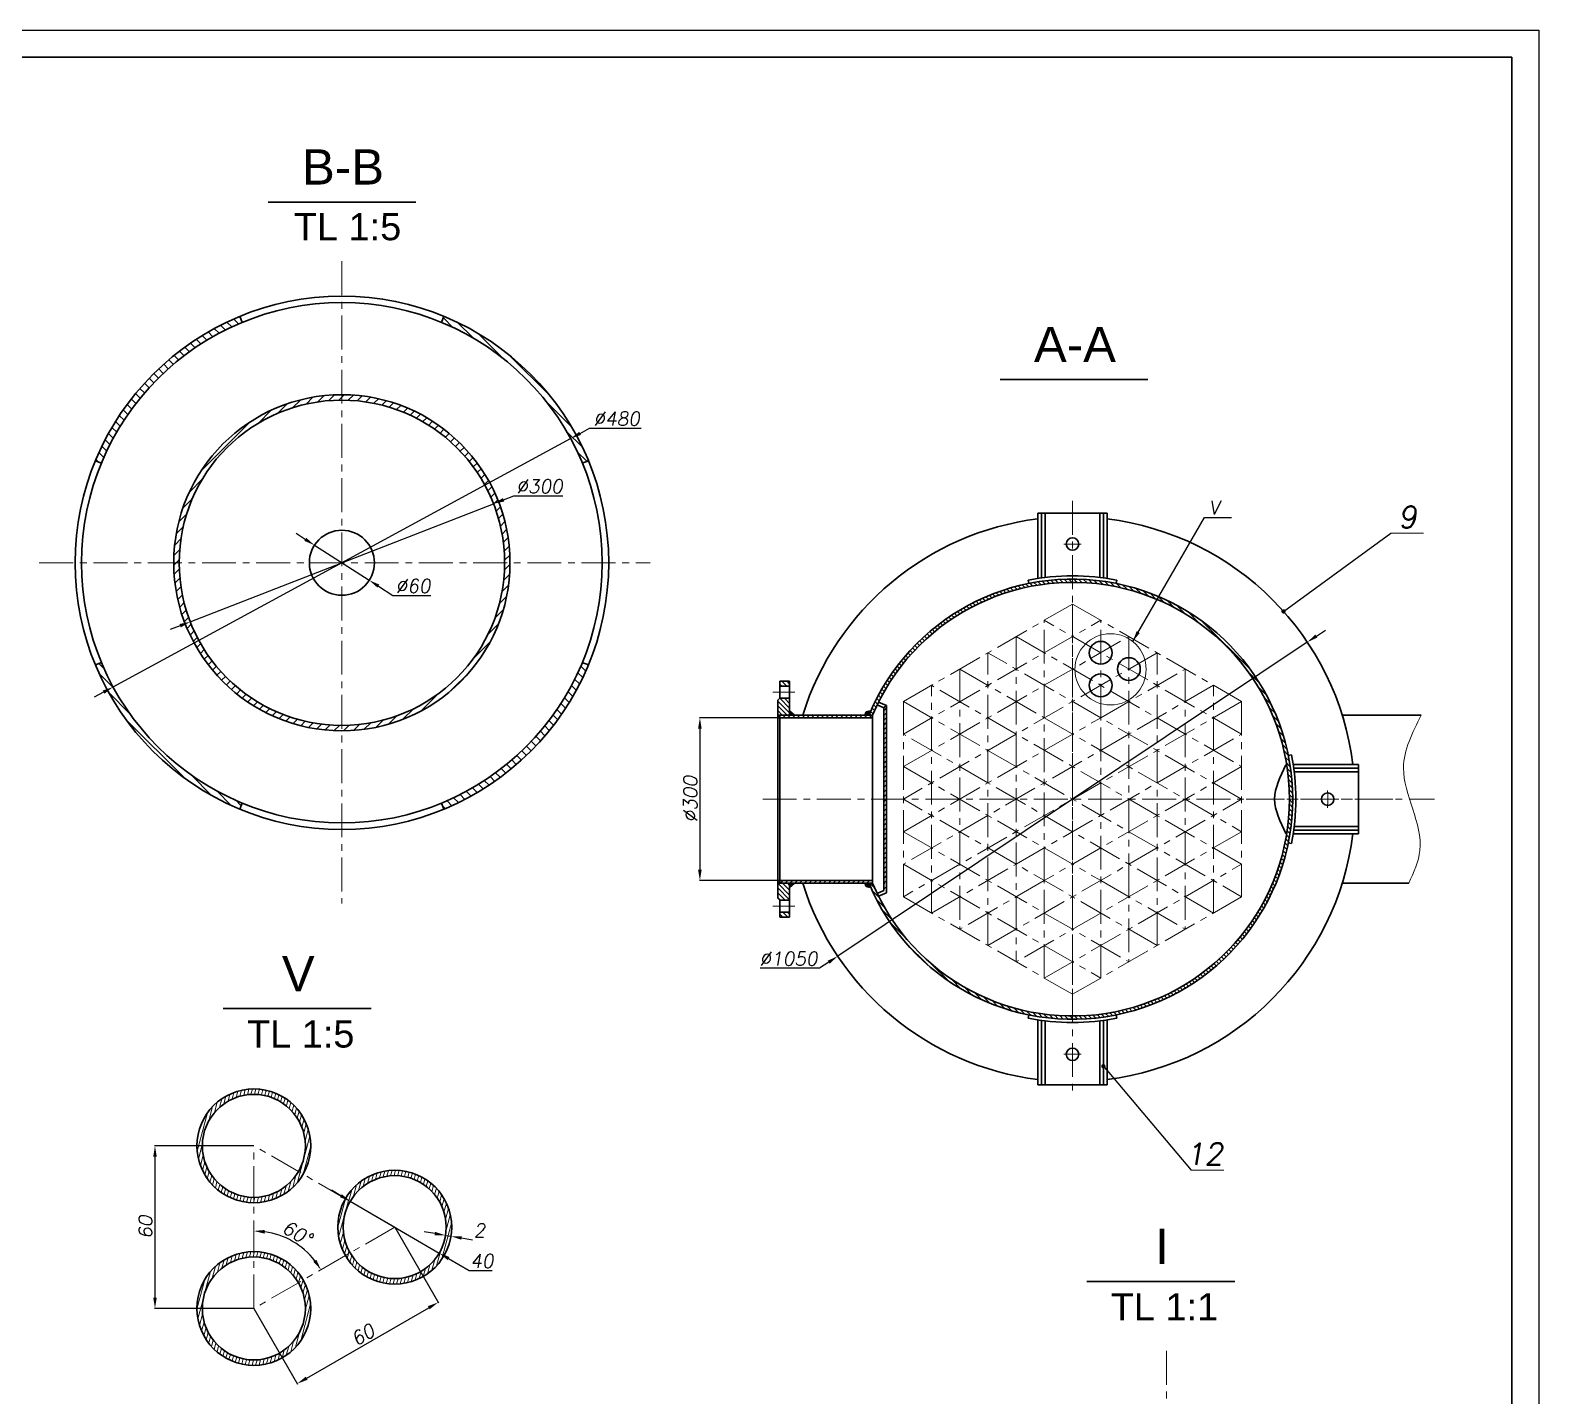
# Model space of a CAD drawing. Header units: inches. Extents: x 41 to 5981, y 0 to 8400.
# Drawn here: x 3199 to 5981, y 5881 to 8400 of the extents above; entities that cross this region are included whole.
import ezdxf

# ---------------------------------------------------------------- set-up
doc = ezdxf.new("R2010")
doc.units = ezdxf.units.IN
doc.header["$LTSCALE"] = 50
doc.header["$MEASUREMENT"] = 0
doc.linetypes.add('CENTER', pattern=[2, 1.25, -0.25, 0.25, -0.25])
doc.layers.get('0').update_dxf_attribs({"plot": 0})
for name, color, linetype, lineweight in [('Dam', 2, 'Continuous', 30), ('kthuoc', 3, 'Continuous', 13), ('manh', 4, 'Continuous', 13), ('Net manh', 3, 'Continuous', 13), ('Tam', 1, 'CENTER', 13)]:
    doc.layers.add(name, color=color, linetype=linetype, lineweight=lineweight)
doc.styles.add('chu2.5', font='txt.shx', dxfattribs={"oblique": 10, "height": 25})
doc.styles.add('chu50', font='VNARIAL.ttf', dxfattribs={"height": 50})
doc.styles.add('chu65', font='VNARIAL.ttf', dxfattribs={"height": 65})
doc.dimstyles.new('kichthuoc2.5', dxfattribs={"dimtxt": 25, "dimasz": 20, "dimexe": 1, "dimexo": 0, "dimgap": 5, "dimtad": 1, "dimtoh": 1, "dimdec": 0, "dimzin": 0, "dimdsep": 46, "dimtxsty": 'chu2.5', "dimcen": 5, "dimclrd": 256, "dimclre": 256, "dimclrt": 256, "dimadec": 0, "dimazin": 0, "dimtfac": 1, "dimtdec": 0, "dimtmove": 0, "dimatfit": 0, "dimfxl": 0, "dimtolj": 1, "dimtzin": 0, "dimarcsym": 0})
pattern_1 = [(75, (6.3466, -2894.223), (-6.0370364, 1.617619), [])]
pattern_2 = [(135, (12238.045, 1217.01), (-4.4194174, -4.4194174), [])]
pattern_3 = [(135, (-11403.689, -29.62), (-4.4194174, -4.4194174), [])]
pattern_4 = [(45, (-11403.689, -29.62), (-4.4194174, 4.4194174), [])]

# ---------------------------------------------------------------- blocks, each defined once
blk = doc.blocks.new('*D30')
at = {"layer": 'DEFPOINTS', "color": 0}
for p in [(3611.9, 6341.9), (3871.7, 6191.9), (3703.7, 6151.3), (3611.9, 6041.9), (3611.9, 6041.9)]:
    blk.add_point(p, dxfattribs=at)
at = {"layer": 'kthuoc', "lineweight": -2}
blk.add_arc((3611.9, 6041.9), 142.9, 38.0277, 81.9723, dxfattribs=at)
at = {"layer": 'kthuoc'}
for points in [[(3631.6, 6180), (3632, 6186.7), (3611.9, 6184.8)], [(3727.2, 6131.8), (3721.6, 6128.1), (3735.6, 6113.3)]]:
    blk.add_solid(points, dxfattribs=at)
at = {"layer": 'kthuoc', "insert": (3692, 6180.8), "char_height": 25, "attachment_point": 5, "rotation": 330, "style": 'chu2.5'}
blk.add_mtext('\\A1;60°', dxfattribs=at)
blk = doc.blocks.new('*D29')
at = {"layer": 'DEFPOINTS', "color": 0}
for p in [(3871.7, 6191.9), (3611.9, 6041.9), (3951.8, 6053.2)]:
    blk.add_point(p, dxfattribs=at)
at = {"layer": 'kthuoc', "lineweight": -2}
for p, q in [((3871.7, 6191.9), (3952.3, 6052.3)), ((3611.9, 6041.9), (3692.5, 5902.3)), ((3709.3, 5913.2), (3934.4, 6043.2))]:
    blk.add_line(p, q, dxfattribs=at)
at = {"layer": 'kthuoc'}
for points in [[(3932.8, 6046.1), (3936.1, 6040.3), (3951.8, 6053.2)], [(3707.6, 5916.1), (3710.9, 5910.3), (3692, 5903.2)]]:
    blk.add_solid(points, dxfattribs=at)
at = {"layer": 'kthuoc', "insert": (3813.1, 5993.3), "char_height": 25, "attachment_point": 5, "rotation": 30, "style": 'chu2.5'}
blk.add_mtext('\\A1;60', dxfattribs=at)
blk = doc.blocks.new('*D28')
at = {"layer": 'DEFPOINTS', "color": 0}
for p in [(3611.9, 6341.9), (3429.6, 6041.9), (3611.9, 6041.9)]:
    blk.add_point(p, dxfattribs=at)
at = {"layer": 'kthuoc', "lineweight": -2}
for p, q in [((3611.9, 6341.9), (3428.6, 6341.9)), ((3429.6, 6321.9), (3429.6, 6061.9)), ((3611.9, 6041.9), (3428.6, 6041.9))]:
    blk.add_line(p, q, dxfattribs=at)
at = {"layer": 'kthuoc'}
for points in [[(3426.3, 6321.9), (3432.9, 6321.9), (3429.6, 6341.9)], [(3426.3, 6061.9), (3432.9, 6061.9), (3429.6, 6041.9)]]:
    blk.add_solid(points, dxfattribs=at)
at = {"layer": 'kthuoc', "insert": (3412.1, 6191.9), "char_height": 25, "attachment_point": 5, "rotation": 90, "style": 'chu2.5'}
blk.add_mtext('\\A1;60', dxfattribs=at)
blk = doc.blocks.new('*D27')
at = {"layer": 'DEFPOINTS', "color": 0}
for p in [(4619.4, 7131.4), (4434.4, 6831.4), (4628.3, 6831.4)]:
    blk.add_point(p, dxfattribs=at)
at = {"layer": 'kthuoc', "lineweight": -2}
for p, q in [((4619.4, 7131.4), (4433.4, 7131.4)), ((4434.4, 7111.4), (4434.4, 6851.4)), ((4628.3, 6831.4), (4433.4, 6831.4))]:
    blk.add_line(p, q, dxfattribs=at)
at = {"layer": 'kthuoc'}
for points in [[(4431, 7111.4), (4437.7, 7111.4), (4434.4, 7131.4)], [(4431, 6851.4), (4437.7, 6851.4), (4434.4, 6831.4)]]:
    blk.add_solid(points, dxfattribs=at)
at = {"layer": 'kthuoc', "insert": (4416.9, 6981.4), "char_height": 25, "attachment_point": 5, "rotation": 90, "style": 'chu2.5'}
blk.add_mtext('\\A1;%%c300', dxfattribs=at)
blk = doc.blocks.new('*D54')
at = {"layer": 'DEFPOINTS', "color": 0}
for p in [(3789.6, 6239.8), (3953.7, 6144)]:
    blk.add_point(p, dxfattribs=at)
at = {"layer": 'kthuoc', "lineweight": -2}
for p, q in [((3772.3, 6249.8), (3755.1, 6259.9)), ((3789.6, 6239.8), (3953.7, 6144)), ((3971, 6134), (4008.7, 6112)), ((4008.7, 6112), (4051.2, 6112))]:
    blk.add_line(p, q, dxfattribs=at)
at = {"layer": 'kthuoc'}
for points in [[(3774, 6252.7), (3770.7, 6247), (3789.6, 6239.8)], [(3972.7, 6136.8), (3969.3, 6131.1), (3953.7, 6144)]]:
    blk.add_solid(points, dxfattribs=at)
at = {"layer": 'kthuoc', "insert": (4032.5, 6129.5), "char_height": 25, "attachment_point": 5, "style": 'chu2.5'}
blk.add_mtext('\\A1;40', dxfattribs=at)
blk = doc.blocks.new('*D55')
at = {"layer": 'DEFPOINTS', "color": 0}
for p in [(3965.4, 6176.7), (3975.3, 6175.1), (3975.3, 6175.1)]:
    blk.add_point(p, dxfattribs=at)
at = {"layer": 'kthuoc', "lineweight": -2}
for p, q in [((3945.7, 6179.9), (3926, 6183.1)), ((3965.4, 6176.7), (3965.6, 6177.7)), ((3965.4, 6176.7), (3975.3, 6175.1)), ((3975.3, 6175.1), (3975.5, 6176.1)), ((3995.1, 6171.9), (4014.8, 6168.7))]:
    blk.add_line(p, q, dxfattribs=at)
at = {"layer": 'kthuoc'}
for points in [[(3946.2, 6183.2), (3945.2, 6176.6), (3965.4, 6176.7)], [(3995.6, 6175.2), (3994.5, 6168.6), (3975.3, 6175.1)]]:
    blk.add_solid(points, dxfattribs=at)
at = {"layer": 'kthuoc', "insert": (4028.1, 6186.2), "char_height": 25, "attachment_point": 5, "style": 'chu2.5'}
blk.add_mtext('\\A1;2', dxfattribs=at)
blk = doc.blocks.new('*D62')
at = {"layer": 'DEFPOINTS', "color": 0}
for p in [(3723.7, 7449.9), (3824.7, 7385.2)]:
    blk.add_point(p, dxfattribs=at)
at = {"layer": 'kthuoc', "lineweight": -2}
for p, q in [((3706.8, 7460.7), (3690, 7471.4)), ((3723.7, 7449.9), (3824.7, 7385.2)), ((3841.6, 7374.4), (3868.3, 7357.3)), ((3868.3, 7357.3), (3938, 7357.3))]:
    blk.add_line(p, q, dxfattribs=at)
at = {"layer": 'kthuoc'}
for points in [[(3708.6, 7463.5), (3705, 7457.9), (3723.7, 7449.9)], [(3843.4, 7377.2), (3839.8, 7371.6), (3824.7, 7385.2)]]:
    blk.add_solid(points, dxfattribs=at)
at = {"layer": 'kthuoc', "insert": (3905.6, 7374.8), "char_height": 25, "attachment_point": 5, "style": 'chu2.5'}
blk.add_mtext('\\A1;∅60', dxfattribs=at)
blk = doc.blocks.new('*D60')
at = {"layer": 'DEFPOINTS', "color": 0}
for p in [(4196, 7646.6), (3352.4, 7188.4)]:
    blk.add_point(p, dxfattribs=at)
at = {"layer": 'kthuoc', "lineweight": -2}
for p, q in [((4213.6, 7656.2), (4231.1, 7665.7)), ((4231.1, 7665.7), (4325.8, 7665.7)), ((3352.4, 7188.4), (4196, 7646.6)), ((3334.8, 7178.9), (3317.2, 7169.3))]:
    blk.add_line(p, q, dxfattribs=at)
at = {"layer": 'kthuoc'}
for points in [[(4212, 7659.1), (4215.1, 7653.3), (4196, 7646.6)], [(3333.2, 7181.8), (3336.4, 7175.9), (3352.4, 7188.4)]]:
    blk.add_solid(points, dxfattribs=at)
at = {"layer": 'kthuoc', "insert": (4281, 7683.2), "char_height": 25, "attachment_point": 5, "style": 'chu2.5'}
blk.add_mtext('\\A1;∅480', dxfattribs=at)
blk = doc.blocks.new('*D61')
at = {"layer": 'DEFPOINTS', "color": 0}
for p in [(4053.7, 7526.4), (3494.6, 7308.7)]:
    blk.add_point(p, dxfattribs=at)
at = {"layer": 'kthuoc', "lineweight": -2}
for p, q in [((4072.4, 7533.6), (4091, 7540.9)), ((4091, 7540.9), (4181.5, 7540.9)), ((3494.6, 7308.7), (4053.7, 7526.4)), ((3476, 7301.4), (3457.4, 7294.1))]:
    blk.add_line(p, q, dxfattribs=at)
at = {"layer": 'kthuoc'}
for points in [[(4071.2, 7536.8), (4073.6, 7530.5), (4053.7, 7526.4)], [(3474.8, 7304.5), (3477.2, 7298.3), (3494.6, 7308.7)]]:
    blk.add_solid(points, dxfattribs=at)
at = {"layer": 'kthuoc', "insert": (4138.8, 7558.4), "char_height": 25, "attachment_point": 5, "style": 'chu2.5'}
blk.add_mtext('\\A1;∅300', dxfattribs=at)
blk = doc.blocks.new('*D162')
at = {"layer": 'DEFPOINTS', "color": 0}
for p in [(5554.5, 7271.1), (4688.5, 6691.7)]:
    blk.add_point(p, dxfattribs=at)
at = {"layer": 'kthuoc', "lineweight": -2}
for p, q in [((5571.1, 7282.3), (5587.8, 7293.4)), ((5554.5, 7271.1), (4688.5, 6691.7)), ((4671.9, 6680.6), (4655.2, 6669.5)), ((4655.2, 6669.5), (4545.8, 6669.5))]:
    blk.add_line(p, q, dxfattribs=at)
at = {"layer": 'kthuoc'}
for points in [[(5569.3, 7285), (5573, 7279.5), (5554.5, 7271.1)], [(4670, 6683.4), (4673.7, 6677.8), (4688.5, 6691.7)]]:
    blk.add_solid(points, dxfattribs=at)
at = {"layer": 'kthuoc', "insert": (4598, 6687), "char_height": 25, "attachment_point": 5, "style": 'chu2.5'}
blk.add_mtext('\\A1;%%c1050', dxfattribs=at)

msp = doc.modelspace()

# ---------------------------------------------------------------- hatches: boundary and pattern name
at = {"layer": 'kthuoc'}
h = msp.add_hatch(dxfattribs=at)
h.set_pattern_fill('ANSI31', color=256, scale=100, angle=90, style=0)
h.set_pattern_definition([(135, (157.754, 23.166), (-8.838835, -8.838835), [])])
h.paths.add_polyline_path([(3590.5, 7861), (3585.9, 7872.1, 0.198912), (3319.6, 7605.8), (3330.7, 7601.2, -0.198912)])
h.paths.add_polyline_path([(3962.5, 7872.1), (3957.9, 7861, -0.198912), (4217.6, 7601.2), (4228.7, 7605.8, 0.198912)])
h.paths.add_polyline_path([(4228.7, 7229.2), (4217.6, 7233.8, -0.198912), (3957.9, 6974.1), (3962.5, 6963, 0.198912)])
h.paths.add_polyline_path([(3330.7, 7233.8), (3319.6, 7229.2, 0.198912), (3585.9, 6963), (3590.5, 6974.1, -0.198912)])
h = msp.add_hatch(dxfattribs=at)
h.set_pattern_fill('ANSI31', color=256, scale=100, style=0)
h.set_pattern_definition([(45, (157.754, 23.166), (-8.838835, 8.838835), [])])
h.paths.add_polyline_path([(3889, 7694.7), (3892.8, 7703.9, 0.414214), (3487.8, 7536.2), (3497, 7532.3, -0.414214)])
h.paths.add_polyline_path([(3892.8, 7703.9), (3889, 7694.7, -0.414214), (4051.4, 7302.7), (4060.6, 7298.9, 0.414214)])
h.paths.add_polyline_path([(4060.6, 7298.9), (4051.4, 7302.7, -0.414214), (3659.4, 7140.4), (3655.6, 7131.1, 0.414214)])
h.paths.add_polyline_path([(3497, 7532.3), (3487.8, 7536.2, 0.414214), (3655.6, 7131.1), (3659.4, 7140.4, -0.414214)])
h = msp.add_hatch(dxfattribs=at)
h.set_pattern_fill('ANSI31', color=256, scale=50, angle=90, style=0)
h.set_pattern_definition(pattern_3)
h.paths.add_polyline_path([(5121.5, 7381.4), (5121.5, 7387.4, 0.303616), (4746.2, 7136.4), (4752.7, 7136.4, -0.301922)])
h.paths.add_polyline_path([(5521.5, 6981.4), (5527.5, 6981.4, 0.414214), (5121.5, 7387.4), (5121.5, 7381.4, -0.414214)])
h = msp.add_hatch(dxfattribs=at)
h.set_pattern_fill('ANSI31', color=256, scale=50, angle=90, style=0)
h.set_pattern_definition(pattern_2)
h.paths.add_polyline_path([(4599.9, 7167.9), (4581.9, 7167.9), (4577.9, 7163.9), (4577.9, 7136.4), (4599.9, 7136.4)])
h.paths.add_polyline_path([(4581.9, 7198.9), (4581.9, 7189.9), (4599.9, 7189.9), (4599.9, 7198.9)])
h = msp.add_hatch(dxfattribs=at)
h.set_pattern_fill('ANSI31', color=256, scale=50, style=0)
h.set_pattern_definition([(45, (-11391.858, -22.764), (-4.4194174, 4.4194174), [])])
h.paths.add_polyline_path([(4778.5, 7153.9), (4773.5, 7150), (4773.5, 6988.3), (4778.5, 6988.3)])
h.paths.add_polyline_path([(4778.5, 6988.3), (4773.5, 6988.3), (4773.5, 6826.6), (4778.5, 6822.7)])
for points in [[(4577.9, 7136.4), (4581.9, 7136.4), (4581.9, 7132.4)], [(4599.9, 7145.4), (4608.9, 7136.4), (4599.9, 7136.4)], [(4746.2, 7136.4), (4738.2, 7136.4, -0.536847), (4749.4, 7143.8, 0.004122)], [(4577.9, 6826.4), (4581.9, 6826.4), (4581.9, 6830.4)], [(4599.9, 6817.4), (4608.9, 6826.4), (4599.9, 6826.4)], [(4746.2, 6826.4), (4738.2, 6826.4, 0.536847), (4749.4, 6819, -0.004122)]]:
    msp.add_hatch(color=256, dxfattribs=at).paths.add_polyline_path(points)
h = msp.add_hatch(dxfattribs=at)
h.set_pattern_fill('ANSI31', color=256, scale=50, style=0)
h.set_pattern_definition(pattern_4)
h.paths.add_polyline_path([(4752.7, 7136.4), (4581.9, 7136.4), (4581.9, 7131.4), (4750.7, 7131.4, -0.00338)])
h = msp.add_hatch(dxfattribs=at)
h.set_pattern_fill('ANSI31', color=256, scale=50, angle=90, style=0)
h.set_pattern_definition(pattern_3)
h.paths.add_polyline_path([(5121.5, 6575.4), (5121.5, 6581.4, -0.301922), (4752.7, 6826.4), (4746.2, 6826.4, 0.303616)])
h.paths.add_polyline_path([(5527.5, 6981.4), (5521.5, 6981.4, -0.414214), (5121.5, 6581.4), (5121.5, 6575.4, 0.414214)])
h = msp.add_hatch(dxfattribs=at)
h.set_pattern_fill('ANSI31', color=256, scale=50, angle=90, style=0)
h.set_pattern_definition(pattern_2)
h.paths.add_polyline_path([(4599.9, 6826.4), (4577.9, 6826.4), (4577.9, 6798.9), (4581.9, 6794.9), (4599.9, 6794.9)])
h.paths.add_polyline_path([(4581.9, 6772.9), (4581.9, 6763.9), (4599.9, 6763.9), (4599.9, 6772.9)])
h = msp.add_hatch(dxfattribs=at)
h.set_pattern_fill('ANSI31', color=256, scale=50, style=0)
h.set_pattern_definition(pattern_4)
h.paths.add_polyline_path([(4752.7, 6826.4), (4581.9, 6826.4), (4581.9, 6831.4), (4750.7, 6831.4, 0.00338)])
h = msp.add_hatch(dxfattribs=at)
h.set_pattern_fill('ANSI31', color=256, scale=50, style=0)
h.paths.add_polyline_path([(4773.5, 6812.9), (4773.4, 6812.8), (4778.5, 6808.9), (4778.5, 6808.9), (4778.5, 6826), (4773.5, 6826.5)])
h = msp.add_hatch(dxfattribs=at)
h.set_pattern_fill('ANSI31', color=256, scale=50, angle=30, style=0)
h.set_pattern_definition(pattern_1)
h.paths.add_polyline_path([(3702.8, 6289.4), (3694.1, 6294.4, -0.267949), (3611.9, 6246.9), (3611.9, 6236.9, 0.267949)])
h.paths.add_polyline_path([(3529.6, 6294.4, -1), (3694.1, 6389.4, -0.267949), (3694.1, 6294.4), (3702.8, 6289.4, 0.267949), (3702.8, 6394.4, 1), (3520.9, 6289.4, 0.267949), (3611.9, 6236.9), (3611.9, 6246.9, -0.267949)])
h = msp.add_hatch(dxfattribs=at)
h.set_pattern_fill('ANSI31', color=256, scale=50, angle=30, style=0)
h.set_pattern_definition(pattern_1)
h.paths.add_polyline_path([(3953.9, 6239.4, -1), (3789.4, 6144.4), (3780.7, 6139.4, 1), (3962.6, 6244.4, 0.57735), (3780.7, 6244.4), (3789.4, 6239.4, -0.57735)])
h = msp.add_hatch(dxfattribs=at)
h.set_pattern_fill('ANSI31', color=256, scale=50, angle=30, style=0)
h.set_pattern_definition([(75, (-6377.153, -6768.731), (-6.0370364, 1.617619), [])])
h.paths.add_polyline_path([(3789.4, 6239.4), (3780.7, 6244.4, 0.131652), (3766.7, 6191.9, 0.131652), (3780.7, 6139.4), (3789.4, 6144.4, -0.131652), (3776.7, 6191.9, -0.131652)])
h = msp.add_hatch(dxfattribs=at)
h.set_pattern_fill('ANSI31', color=256, scale=50, angle=30, style=0)
h.set_pattern_definition(pattern_1)
h.paths.add_polyline_path([(3520.9, 5989.4, 1), (3702.8, 6094.4), (3694.1, 6089.4, -1), (3529.6, 5994.4, -0.57735), (3611.9, 6136.9), (3611.9, 6146.9, 0.57735)])
h.paths.add_polyline_path([(3611.9, 6146.9), (3611.9, 6136.9, -0.267949), (3694.1, 6089.4), (3702.8, 6094.4, 0.267949)], flags=17)

# ---------------------------------------------------------------- linework, layer by layer
msp.add_lwpolyline([(41.4, 0), (41.4, 8400), (5981.4, 8400), (5981.4, 0), (41.4, 0)], close=True)
at = {"layer": 'Dam'}
for p, q in [((291.4, 8350), (5931.4, 8350)), ((5931.4, 8350), (5931.4, 50)), ((3638.1, 8083), (3910.8, 8083)), ((3590.5, 7861), (3585.9, 7872.1)), ((3962.5, 7872.1), (3957.9, 7861)), ((4987.8, 7755.5), (5260.5, 7755.5)), ((3330.7, 7601.2), (3319.6, 7605.8)), ((4217.6, 7601.2), (4228.7, 7605.8)), ((5057.6, 7508.7), (5121.5, 7508.7)), ((5057.6, 7388.4), (5057.6, 7508.7)), ((5064.6, 7508.7), (5064.6, 7389.5)), ((5071.2, 7508.7), (5071.2, 7390.4)), ((5185.4, 7508.7), (5121.5, 7508.7)), ((5171.8, 7508.7), (5171.8, 7390.4)), ((5178.4, 7508.7), (5178.4, 7389.5)), ((5185.4, 7388.4), (5185.4, 7508.7)), ((5039.8, 7385.2), (5041, 7379.4)), ((5203.2, 7385.2), (5202, 7379.4)), ((3330.7, 7233.8), (3319.6, 7229.2)), ((4217.6, 7233.8), (4228.7, 7229.2)), ((4599.9, 7198.9), (4581.9, 7198.9)), ((4581.9, 7198.9), (4581.9, 7167.9)), ((4599.9, 7189.9), (4581.9, 7189.9)), ((4599.9, 7198.9), (4599.9, 7136.4)), ((4581.9, 7167.9), (4577.9, 7163.9)), ((4577.9, 7163.9), (4577.9, 6981.4)), ((4599.9, 7167.9), (4581.9, 7167.9)), ((4773.5, 7150), (4761.3, 7155.4)), ((4778.5, 7153.9), (4763.8, 7160.5)), ((4778.5, 7153.9), (4773.5, 7150)), ((4773.5, 6812.9), (4773.5, 7150)), ((4778.5, 6808.9), (4778.5, 7153.9)), ((4752.7, 7136.4), (4577.9, 7136.4)), ((4577.9, 7136.4), (4581.9, 7132.4)), ((4577.9, 7131.4), (4752.7, 7131.4)), ((4581.9, 7136.4), (4581.9, 6981.4)), ((4599.9, 7144.3), (4608.9, 7136.4)), ((4752.7, 7136.4), (4752.7, 6826.4)), ((5764.5, 7136.4), (5618.9, 7136.4)), ((5525.3, 7063.1), (5519.4, 7061.9)), ((5528.5, 7045.3), (5648.7, 7045.3)), ((5648.7, 7038.4), (5529.5, 7038.4)), ((5648.7, 7045.3), (5648.7, 6981.4)), ((5648.7, 7031.7), (5530.4, 7031.7)), ((3590.5, 6974.1), (3585.9, 6963)), ((3957.9, 6974.1), (3962.5, 6963)), ((4577.9, 6798.9), (4577.9, 6981.4)), ((4581.9, 6826.4), (4581.9, 6981.4)), ((5648.7, 6917.5), (5648.7, 6981.4)), ((5648.7, 6931.2), (5530.4, 6931.2)), ((5525.3, 6899.7), (5519.4, 6900.9)), ((5528.5, 6917.5), (5648.7, 6917.5)), ((5648.7, 6924.5), (5529.5, 6924.5)), ((4577.9, 6826.4), (4581.9, 6830.4)), ((4752.3, 6826.4), (4577.9, 6826.4)), ((4581.9, 6831.4), (4752.7, 6831.4)), ((4599.9, 6818.6), (4608.9, 6826.4)), ((4599.9, 6763.9), (4599.9, 6826.4)), ((5741.5, 6826.4), (5618.9, 6826.4)), ((4581.9, 6794.9), (4577.9, 6798.9)), ((4581.9, 6763.9), (4581.9, 6794.9)), ((4599.9, 6794.9), (4581.9, 6794.9)), ((4773.5, 6812.9), (4761.3, 6807.5)), ((4778.5, 6808.9), (4763.8, 6802.4)), ((4599.9, 6772.9), (4581.9, 6772.9)), ((4599.9, 6763.9), (4581.9, 6763.9)), ((3555.6, 6595.1), (3828.2, 6595.1)), ((3569.6, 6595.1), (3710.5, 6595.1)), ((5039.8, 6577.6), (5041, 6583.5)), ((5057.6, 6574.4), (5057.6, 6454.2)), ((5064.6, 6454.2), (5064.6, 6573.4)), ((5071.2, 6454.2), (5071.2, 6572.5)), ((5171.8, 6454.2), (5171.8, 6572.5)), ((5178.4, 6454.2), (5178.4, 6573.4)), ((5185.4, 6574.4), (5185.4, 6454.2)), ((5203.2, 6577.6), (5202, 6583.5)), ((5057.6, 6454.2), (5121.5, 6454.2)), ((5185.4, 6454.2), (5121.5, 6454.2)), ((5148.2, 6091.9), (5420.8, 6091.9)), ((5162.3, 6091.9), (5303.1, 6091.9))]:
    msp.add_line(p, q, dxfattribs=at)
for centre, radius in [((3774.2, 7417.5), 492), ((3774.2, 7417.5), 480), ((3774.2, 7417.5), 310), ((3774.2, 7417.5), 300), ((3774.2, 7417.5), 60), ((5121.5, 7452), 11.5), ((5173.5, 7251.4), 21), ((5225.4, 7221.4), 21), ((5173.5, 7191.4), 21), ((5592.1, 6981.4), 11.5), ((5121.5, 6510.8), 11.5), ((3611.9, 6341.9), 105), ((3611.9, 6341.9), 95), ((3871.7, 6191.9), 105), ((3871.7, 6191.9), 95), ((3611.9, 6041.9), 105), ((3611.9, 6041.9), 95)]:
    msp.add_circle(centre, radius, dxfattribs=at)
for radius, start, end in [(521, 97.0438, 162.6922), (521, 7.0438, 82.9562), (406, 202.4436, 157.5564), (400, 202.799, 157.201), (412, 78.5616, 101.4384), (412, 348.5616, 11.4384), (521, 277.0438, 352.9562), (521, 197.3078, 262.9562), (412, 258.5616, 281.4384)]:
    msp.add_arc((5121.5, 6981.4), radius, start, end, dxfattribs=at)
msp.add_spline([(5515.1, 6918.3), (5494.1, 6981.4), (5515.1, 7044.5)], degree=3, dxfattribs=at)
at = {"layer": 'kthuoc'}
for p, q in [((5708.2, 7472), (5768.8, 7472)), ((5340, 6297.2), (5400.7, 6297.2))]:
    msp.add_line(p, q, dxfattribs=at)
msp.add_circle((5191.6, 7220.9), 65.7, dxfattribs=at)
for centre, start, end in [((4746.2, 7136.4), 67.0841, 180), ((4746.2, 6826.4), 180, 292.9159)]:
    msp.add_arc(centre, 8.03, start, end, dxfattribs=at)
msp.add_spline([(5764.5, 7136.4), (5731.9, 7039), (5762.1, 6886.9), (5741.5, 6826.4)], degree=3, dxfattribs=at)
at = {"layer": 'Tam'}
for p, q in [((3774.2, 7973.6), (3774.2, 6788.9)), ((5121.5, 7531.5), (5121.5, 6437.9)), ((3216.3, 7417.5), (4342.8, 7417.5)), ((4809.7, 7161.4), (5121.5, 7341.4)), ((5121.5, 7341.4), (5121.5, 6801.4)), ((5121.5, 7341.4), (5433.3, 7161.4)), ((4809.7, 7101.4), (5173.5, 7311.4)), ((5069.5, 6831.4), (5069.5, 7311.4)), ((5433.3, 7101.4), (5069.5, 7311.4)), ((5173.5, 7131.4), (5173.5, 7311.4)), ((4809.7, 7041.4), (5225.4, 7281.4)), ((5017.6, 7281.4), (5017.6, 7101.4)), ((5017.6, 7281.4), (5433.3, 7041.4)), ((5225.4, 7281.4), (5225.4, 6861.4)), ((5277.4, 7251.4), (4809.7, 6981.4)), ((4965.6, 6711.4), (4965.6, 7251.4)), ((5433.3, 6981.4), (4965.6, 7251.4)), ((5277.4, 6711.4), (5277.4, 7251.4)), ((4913.7, 7221.4), (4913.7, 6741.4)), ((4913.7, 7221.4), (5069.5, 7131.4)), ((5173.5, 7131.4), (5329.3, 7221.4)), ((5329.3, 7221.4), (5329.3, 6741.4)), ((4609.7, 7178.9), (4569, 7178.9)), ((4608.7, 7178.9), (4572.9, 7178.9)), ((5277.4, 6951.4), (4861.7, 7191.4)), ((4861.7, 6771.4), (4861.7, 7191.4)), ((5381.3, 7191.4), (5225.4, 7101.4)), ((5381.3, 6771.4), (5381.3, 7191.4)), ((4809.7, 7161.4), (4809.7, 6801.4)), ((4809.7, 7161.4), (4965.6, 7071.4)), ((5433.3, 7161.4), (4809.7, 6801.4)), ((5433.3, 7161.4), (5433.3, 6801.4)), ((4809.7, 6921.4), (5173.5, 7131.4)), ((5069.5, 7131.4), (5433.3, 6921.4)), ((5173.5, 6651.4), (5173.5, 7131.4)), ((5225.4, 7101.4), (4809.7, 6861.4)), ((4965.6, 7011.4), (4809.7, 7101.4)), ((5017.6, 6861.4), (5433.3, 7101.4)), ((5017.6, 7101.4), (5017.6, 6681.4)), ((4965.6, 7071.4), (5433.3, 6801.4)), ((4809.7, 7041.4), (5173.5, 6831.4)), ((5433.3, 7041.4), (5069.5, 6831.4)), ((5381.3, 6771.4), (4965.6, 7011.4)), ((4550.2, 6981.4), (5712.4, 6981.4)), ((5277.4, 6711.4), (4809.7, 6981.4)), ((4965.6, 6711.4), (5433.3, 6981.4)), ((5442, 6981.4), (5789.3, 6981.4)), ((5433.3, 6861.4), (5277.4, 6951.4)), ((4809.7, 6921.4), (5225.4, 6681.4)), ((5433.3, 6921.4), (5017.6, 6681.4)), ((4809.7, 6861.4), (5173.5, 6651.4)), ((4861.7, 6771.4), (5017.6, 6861.4)), ((5069.5, 6651.4), (5433.3, 6861.4)), ((5225.4, 6861.4), (5225.4, 6681.4)), ((5069.5, 6831.4), (4913.7, 6741.4)), ((5069.5, 6651.4), (5069.5, 6831.4)), ((5173.5, 6831.4), (5329.3, 6741.4)), ((4809.7, 6801.4), (5121.5, 6621.4)), ((5121.5, 6801.4), (5121.5, 6621.4)), ((5433.3, 6801.4), (5121.5, 6621.4)), ((4609.7, 6783.9), (4569, 6783.9)), ((4608.7, 6783.9), (4572.9, 6783.9)), ((3871.7, 6191.9), (3611.9, 6341.9)), ((3611.9, 6041.9), (3611.9, 6341.9)), ((3871.7, 6191.9), (3611.9, 6041.9))]:
    msp.add_line(p, q, dxfattribs=at)
at = {"layer": 'Tam', "linetype": 'CENTER'}
msp.add_line((5295.1, 5963.5), (5295.1, 4605.5), dxfattribs=at)
at = {"layer": 'Tam'}
for start, end in [(88.0887, 91.959), (358.041, 1.9113), (268.041, 271.9113)]:
    msp.add_arc((5121.5, 6981.4), 470.6, start, end, dxfattribs=at)

# ---------------------------------------------------------------- texts
at = {"layer": 'kthuoc'}
for s, insert, char_height, width, attachment_point, style in [('TL 1:5', (3685.7, 8062.5), 50, 530.059, 1, 'chu50'), ('A-A', (5126, 7820.2), 65, 383.94, 5, 'chu65'), ('V', (3693.8, 6659.7), 65, 383.94, 5, 'chu65'), ('TL 1:5', (3599.3, 6573.2), 50, 530.059, 1, 'chu50')]:
    msp.add_mtext(s, dxfattribs=dict(at, insert=insert, char_height=char_height, width=width, attachment_point=attachment_point, style=style))
at = {"layer": 'kthuoc', "insert": (5372.8, 7531.7), "char_height": 25, "attachment_point": 1, "style": 'chu2.5'}
msp.add_mtext('V', dxfattribs=at)
at = {"layer": 'manh', "char_height": 40, "attachment_point": 9, "style": 'chu2.5'}
for s, insert in [('9', (5756.4, 7481.7)), ('12', (5399, 6306.8))]:
    msp.add_mtext(s, dxfattribs=dict(at, insert=insert))
at = {"layer": 'Net manh'}
for s, insert, char_height, width, attachment_point, style in [('B-B', (3776.3, 8147.7), 65, 383.94, 5, 'chu65'), ('I', (5286.4, 6156.5), 65, 383.94, 5, 'chu65'), ('TL 1:1', (5191.9, 6070), 50, 530.059, 1, 'chu50')]:
    msp.add_mtext(s, dxfattribs=dict(at, insert=insert, char_height=char_height, width=width, attachment_point=attachment_point, style=style))

# ---------------------------------------------------------------- dimensions: what is measured, and where the dimension line sits
at = {"layer": 'kthuoc'}
for p1, p2, picture, middle in [((3352.4, 7188.4), (4196, 7646.6), '*D60', (4281, 7665.7)), ((3494.6, 7308.7), (4053.7, 7526.4), '*D61', (4138.8, 7540.9)), ((3723.7, 7449.9), (3824.7, 7385.2), '*D62', (3905.6, 7357.3))]:
    dim = msp.add_diameter_dim_2p(p1=p1, p2=p2, dimstyle='kichthuoc2.5', override={"dimlfac": 0.5}, dxfattribs=at)
    dim.commit()
    dim.dimension.update_dxf_attribs({"geometry": picture, "text_midpoint": middle, "dimtype": 163})
for p1, p2, text, picture, middle in [((5554.5, 7271.1), (4688.5, 6691.7), '%%c1050', '*D162', (4598, 6669.5)), ((3789.6, 6239.8), (3953.7, 6144), '40', '*D54', (4032.5, 6112))]:
    dim = msp.add_diameter_dim_2p(p1=p1, p2=p2, text=text, dimstyle='kichthuoc2.5', dxfattribs=at)
    dim.commit()
    dim.dimension.update_dxf_attribs({"geometry": picture, "text_midpoint": middle, "dimtype": 163})
dim = msp.add_linear_dim(base=(4434.4, 6831.4), p1=(4619.4, 7131.4), p2=(4628.3, 6831.4), angle=90, text='%%c<>', dimstyle='kichthuoc2.5', dxfattribs=at)
dim.commit()
dim.dimension.update_dxf_attribs({"geometry": '*D27', "text_midpoint": (4416.9, 6981.4)})
for p1, p2, distance, picture, middle in [((3611.9, 6341.9), (3611.9, 6041.9), -182.3, '*D28', (3412.1, 6191.9)), ((3611.9, 6041.9), (3871.7, 6191.9), -160.2, '*D29', (3813.1, 5993.3))]:
    dim = msp.add_aligned_dim(p1=p1, p2=p2, distance=distance, dimstyle='kichthuoc2.5', override={"dimlfac": 0.2}, dxfattribs=at)
    dim.commit()
    dim.dimension.update_dxf_attribs({"geometry": picture, "text_midpoint": middle})
dim = msp.add_angular_dim_2l(base=(3703.7, 6151.3), line1=((3871.7, 6191.9), (3611.9, 6041.9)), line2=((3611.9, 6041.9), (3611.9, 6341.9)), dimstyle='kichthuoc2.5', dxfattribs=at)
dim.commit()
dim.dimension.update_dxf_attribs({"geometry": '*D30', "text_midpoint": (3692, 6180.8)})
dim = msp.add_aligned_dim(p1=(3965.4, 6176.7), p2=(3975.3, 6175.1), distance=0, text='2', dimstyle='kichthuoc2.5', dxfattribs=at)
dim.commit()
dim.dimension.update_dxf_attribs({"geometry": '*D55', "text_midpoint": (4028.1, 6186.2)})

# ---------------------------------------------------------------- leaders
at = {"layer": 'kthuoc', "annotation_type": 0, "has_hookline": 1, "hookline_direction": 0, "text_width": 25}
msp.add_leader([(5232.6, 7272.3), (5364.6, 7500.7), (5384.6, 7500.7)], dimstyle='kichthuoc2.5', dxfattribs=at)
at = {"layer": 'kthuoc'}
for points in [[(5510.7, 7327.8), (5708.2, 7472)], [(5178.4, 6488.7), (5340, 6297.2)]]:
    msp.add_leader(points, dimstyle='kichthuoc2.5', override={"dimasz": 8, "dimtad": 0, "dimldrblk": 'Dot'}, dxfattribs=at)

doc.saveas('drawing.dxf')
